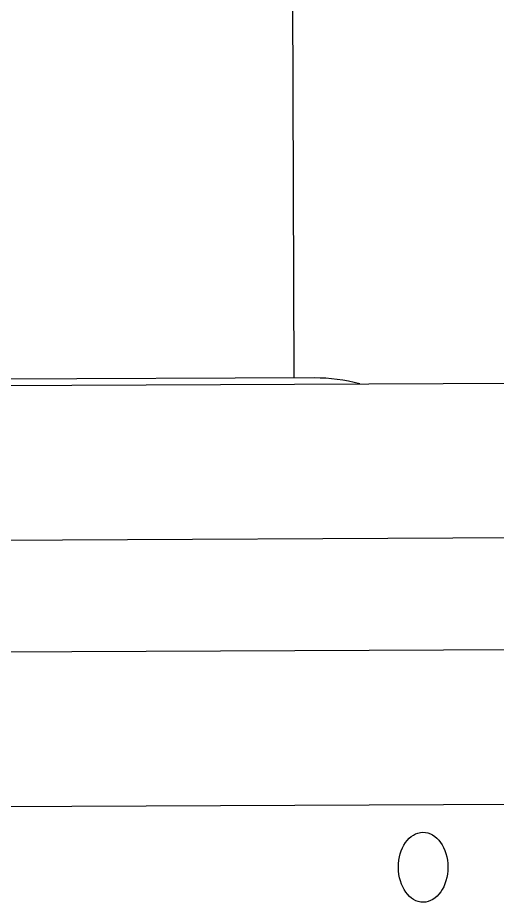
# Model space of a CAD drawing. Header units: millimetres. Extents: x 129 to 6329, y 33 to 3553.
# Drawn here: x 4371.3 to 4439.8, y 3124.7 to 3251.1 of the extents above; entities that cross this region are included whole.
import ezdxf

# ---------------------------------------------------------------- set-up
doc = ezdxf.new("R2010")
doc.units = ezdxf.units.MM
doc.layers.add('vistasIsometricas', color=255, linetype='Continuous')

msp = doc.modelspace()

# ---------------------------------------------------------------- linework, layer by layer
at = {"layer": 'vistasIsometricas', "extrusion": (-0.004614, 0.999989, 7.66e-14)}
for p, q in [((4409.787, 3433.438), (4410.727, 3199.642)), ((4413.648, 3199.652), (4302.75, 3199.271)), ((4319.86, 3198.36), (4527.182, 3199.317)), ((4315.72, 3176.241), (4523.041, 3177.198)), ((4315.793, 3160.241), (4523.115, 3161.198)), ((4320.138, 3138.161), (4527.459, 3139.118))]:
    msp.add_line(p, q, dxfattribs=at)
at = {"layer": 'vistasIsometricas'}
for centre, major_axis, start_param, end_param in [((4413.849, 3149.652), (-0.231, 49.999), -0.1855783, -0.0008396), ((4429.191, 3129.704), (-0.023, 5), 1.5707963, 7.8539816)]:
    msp.add_ellipse(centre, major_axis=major_axis, ratio=0.7071068, start_param=start_param, end_param=end_param, dxfattribs=at)

doc.saveas('drawing.dxf')
